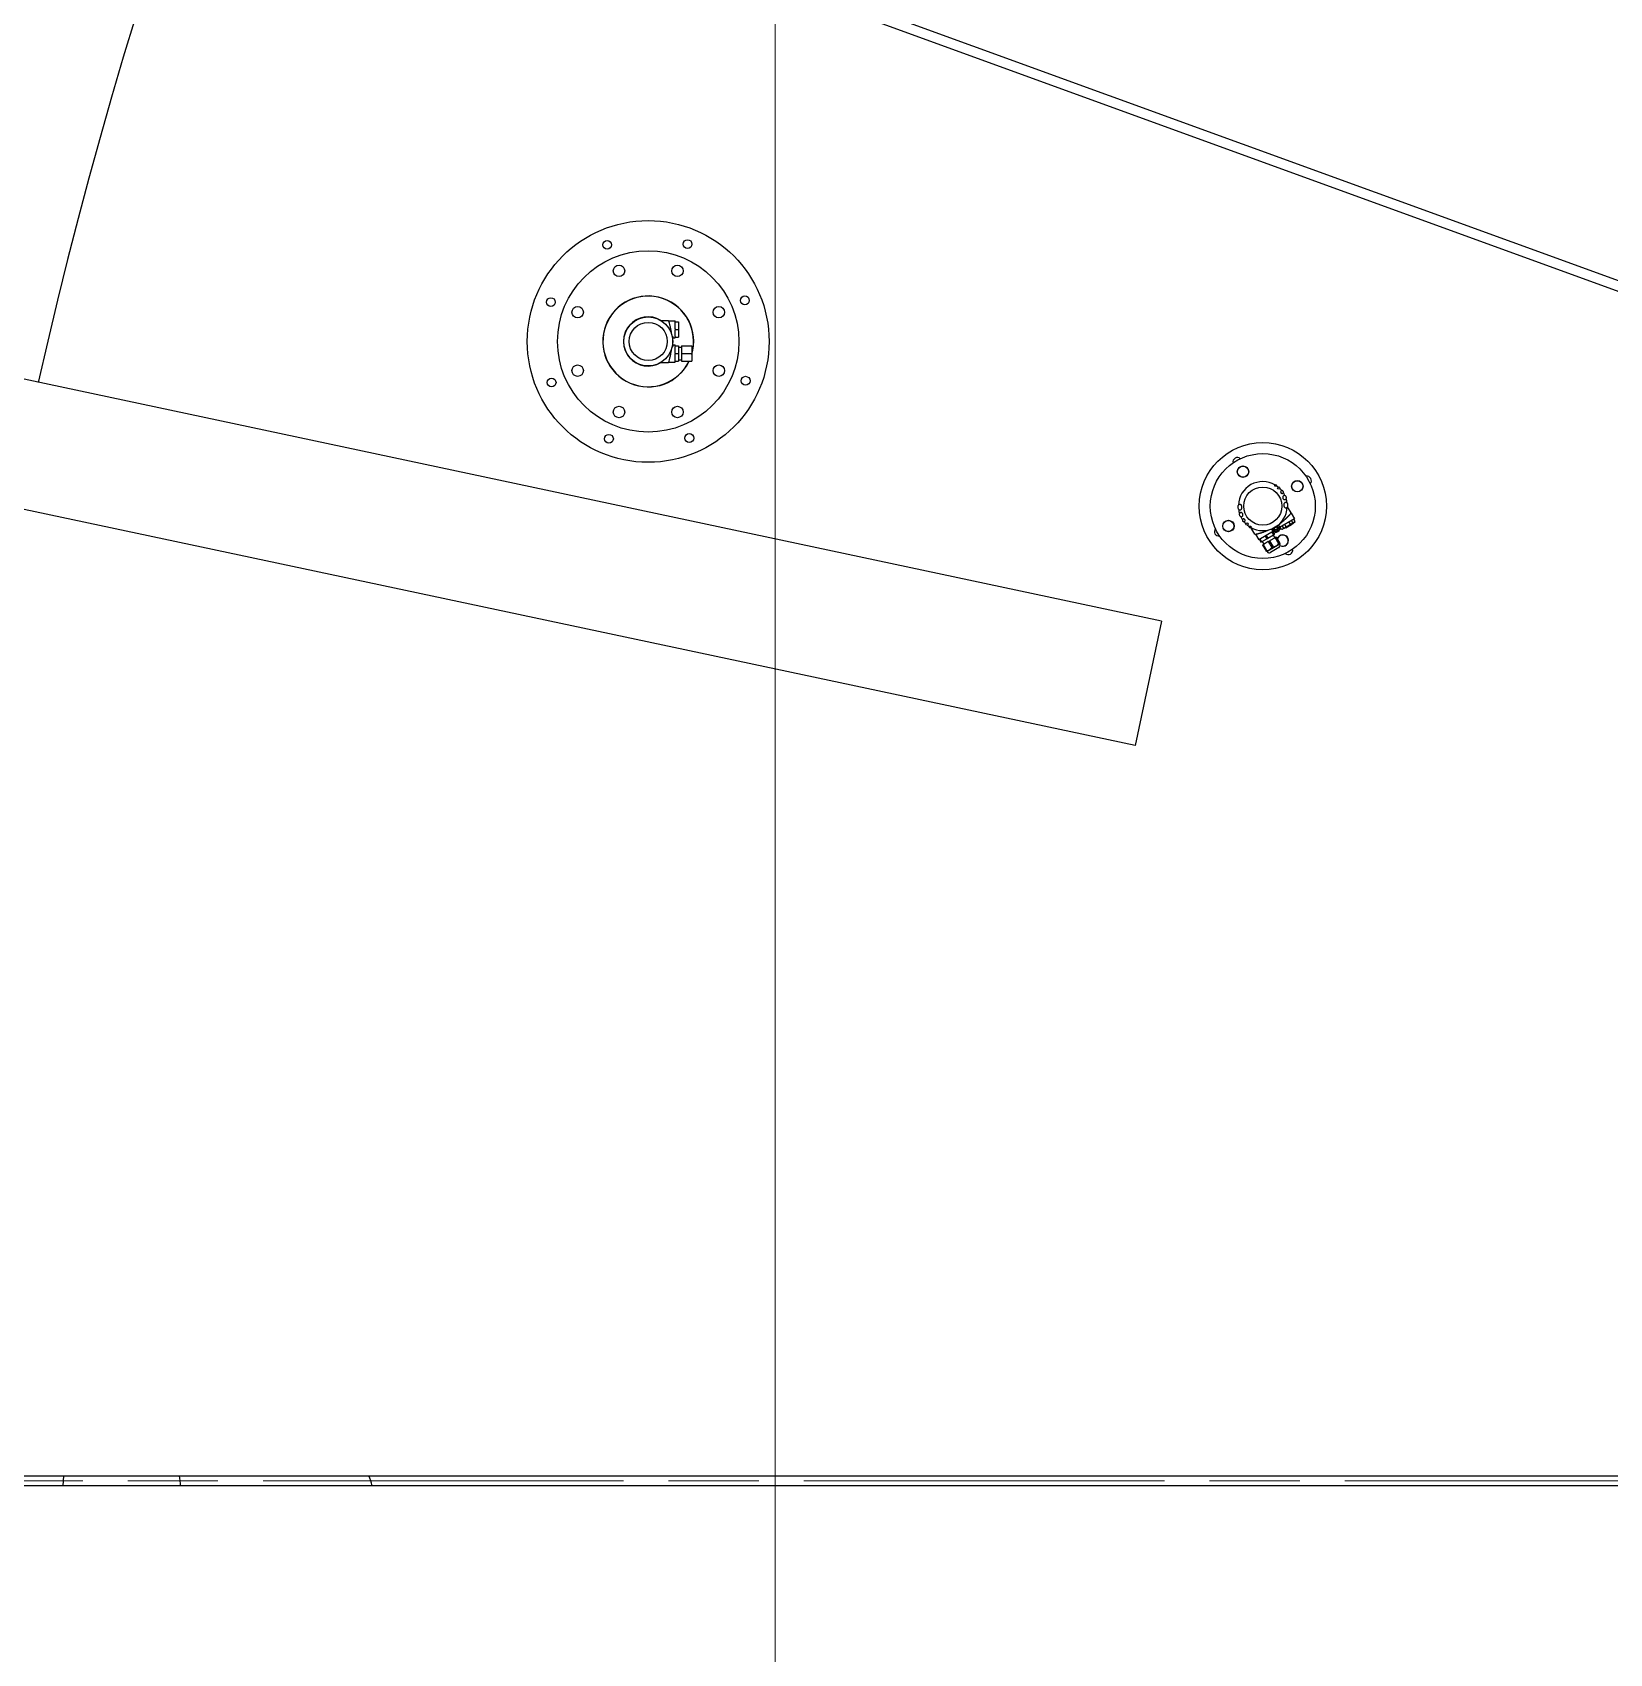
# Model space of a CAD drawing. Header units: millimetres. Extents: x 0 to 100323, y 0 to 59400.
# Drawn here: x 29959 to 32438, y 21944 to 24492 of the extents above; entities that cross this region are included whole.
import ezdxf

# ---------------------------------------------------------------- set-up
doc = ezdxf.new("R2010")
doc.units = ezdxf.units.MM
doc.header["$LTSCALE"] = 100
doc.linetypes.add('CHAIN', pattern=[0.3543, 0.2362, -0.0295, 0.0591, -0.0295])
for name, color, linetype, lineweight in [('Center Mark', 7, 'Continuous', 18), ('Detail Boundary', 7, 'Continuous', 18), ('Visible', 7, 'Continuous', 25)]:
    doc.layers.add(name, color=color, linetype=linetype, lineweight=lineweight)

# ---------------------------------------------------------------- blocks, each defined once
blk = doc.blocks.new('2dDetail1')
at = {"layer": 'Detail Boundary', "flags": 128}
blk.add_lwpolyline([(211.552, 187.035), (311.266, 187.035), (311.266, 264.162), (211.552, 264.162), (211.552, 187.035)], dxfattribs=at)

msp = doc.modelspace()

# ---------------------------------------------------------------- linework, layer by layer
at = {"layer": 'Center Mark', "linetype": 'CHAIN', "ltscale": 23.990969}
msp.add_line((46188.4, 22215.6), (29034.6, 22215.6), dxfattribs=at)
at = {"layer": 'Visible'}
for p, q in [((30251.7, 24902.9), (37208.4, 22370.8)), ((37202.9, 22355.8), (30246.3, 24887.8)), ((30946.7, 24039.8), (30959, 24039.8)), ((30959.2, 24039.2), (30969.6, 24039.2)), ((30969.6, 24037.7), (30969.6, 24039.2)), ((30969.6, 24037.7), (30969.6, 24037)), ((30969.6, 24037.7), (30974.6, 24037.7)), ((30969.6, 24026.3), (30969.6, 24037)), ((30974.6, 24037.7), (30974.6, 24025.7)), ((30962.8, 24025.7), (30962.8, 24025.7)), ((30964.8, 24014.5), (30965.6, 24014.5)), ((30965.1, 24012.9), (30965.6, 24012.9)), ((30965.6, 24014.5), (30965.6, 24012.9)), ((30965.6, 24000.5), (30965.6, 24012.9)), ((30965.6, 24012.2), (30969.6, 24012.2)), ((30969.6, 24026.3), (30969.6, 24025.7)), ((30969.6, 24025.7), (30969.6, 24025)), ((30969.6, 24025.7), (30974.6, 24025.7)), ((30969.6, 24014.3), (30969.6, 24025)), ((30969.6, 24014.3), (30969.6, 24013.7)), ((30969.6, 24013.7), (30974.6, 24013.7)), ((30969.6, 24012.2), (30969.6, 24013.7)), ((30974.6, 24025.7), (30974.6, 24013.7)), ((30964.8, 23998.9), (30965.6, 23998.9)), ((30965.1, 24000.5), (30965.6, 24000.5)), ((30965.6, 24001.2), (30969.6, 24001.2)), ((30965.6, 24000.5), (30965.6, 23998.9)), ((30969.6, 23999.7), (30969.6, 24001.2)), ((30969.6, 23999.7), (30969.6, 23999)), ((30969.6, 23999.7), (30974.6, 23999.7)), ((30969.6, 23988.3), (30969.6, 23999)), ((30969.6, 23988.3), (30969.6, 23987.7)), ((30969.6, 23987.7), (30969.6, 23987)), ((30969.6, 23987.7), (30974.6, 23987.7)), ((30969.6, 23976.3), (30969.6, 23987)), ((30974.6, 23999.7), (30974.6, 23987.7)), ((30974.6, 23997.7), (30979.6, 23997.7)), ((30974.6, 23987.7), (30974.6, 23975.7)), ((30979.6, 23999.7), (30979.6, 23987.7)), ((30979.6, 23999.7), (30995.6, 23999.7)), ((30979.6, 23987.7), (30979.6, 23975.7)), ((30979.6, 23987.7), (30995.6, 23987.7)), ((30995.6, 23999.7), (30995.6, 23987.7)), ((30995.6, 23987.7), (30995.6, 23975.7)), ((31734, 23567.1), (29875.5, 23962.2)), ((30946.7, 23973.6), (30959, 23973.6)), ((30959.2, 23974.2), (30969.6, 23974.2)), ((30969.6, 23976.3), (30969.6, 23975.7)), ((30969.6, 23975.7), (30974.6, 23975.7)), ((30969.6, 23974.2), (30969.6, 23975.7)), ((30974.6, 23977.7), (30979.6, 23977.7)), ((30979.6, 23975.7), (30995.6, 23975.7)), ((31692.4, 23371.5), (29834, 23766.6)), ((31942.6, 23727.7), (31919.4, 23714)), ((31937.7, 23737.2), (31932, 23747)), ((31937.3, 23736.7), (31942.6, 23727.7)), ((31940.2, 23721.7), (31938.2, 23725.1)), ((31943.7, 23723.7), (31941.7, 23727.2)), ((31943.9, 23723.9), (31941.9, 23727.3)), ((31880.7, 23703.6), (31874.3, 23714.3)), ((31881.3, 23703.7), (31886.6, 23694.7)), ((31909.9, 23708.4), (31886.6, 23694.7)), ((31896.5, 23700.6), (31899.1, 23696.3)), ((31898.5, 23701.7), (31901, 23697.4)), ((31901, 23697.4), (31909.7, 23702.5)), ((31905.9, 23710.7), (31905.5, 23711.4)), ((31905.9, 23710.7), (31907.3, 23711.5)), ((31907, 23712), (31907.3, 23711.5)), ((31907.2, 23706.8), (31909.7, 23702.5)), ((31917.9, 23717.8), (31907.3, 23711.5)), ((31909.2, 23708.6), (31907.4, 23711.6)), ((31909.3, 23708.6), (31907.5, 23711.7)), ((31908.2, 23707.5), (31910.8, 23703.2)), ((31908.9, 23707.9), (31911.4, 23703.6)), ((31909.3, 23708.6), (31909.2, 23708.6)), ((31909.4, 23702.4), (31911.9, 23698.1)), ((31911.3, 23709.8), (31909.5, 23712.9)), ((31909.7, 23708.8), (31909.9, 23708.4)), ((31909.7, 23702.5), (31910.8, 23703.2)), ((31912.3, 23710.4), (31910.5, 23713.5)), ((31910.7, 23708.9), (31910.5, 23709.1)), ((31910.6, 23708.9), (31918.7, 23713.6)), ((31911.8, 23706.7), (31910.6, 23708.9)), ((31910.8, 23703.2), (31911.4, 23703.6)), ((31912.3, 23710.4), (31911.3, 23709.8)), ((31911.8, 23706.7), (31919.9, 23711.5)), ((31914, 23699.2), (31913.3, 23698.9)), ((31914, 23699.2), (31919.4, 23690)), ((31916.5, 23712.8), (31914.7, 23715.9)), ((31917.5, 23713.4), (31915.7, 23716.5)), ((31917.5, 23713.4), (31916.5, 23712.8)), ((31917.9, 23717.8), (31917.7, 23718.3)), ((31919.5, 23714.7), (31917.7, 23717.7)), ((31919.6, 23714.7), (31917.8, 23717.7)), ((31917.9, 23717.8), (31919.3, 23718.6)), ((31918.6, 23713.6), (31918.4, 23713.8)), ((31919.9, 23711.5), (31918.7, 23713.6)), ((31918.9, 23719.3), (31919.3, 23718.6)), ((31919.2, 23714.4), (31919.4, 23714)), ((31919.6, 23714.7), (31919.5, 23714.7)), ((31922.1, 23711), (31920.1, 23714.5)), ((31922.3, 23711.1), (31920.3, 23714.6)), ((31929.3, 23713.9), (31922.1, 23711)), ((31922.1, 23711), (31922.3, 23711.1)), ((31925.8, 23713.2), (31923.8, 23716.6)), ((31925.8, 23713.2), (31929.6, 23715.4)), ((31929.6, 23715.4), (31927.5, 23718.8)), ((31929.3, 23713.9), (31937.9, 23718.9)), ((31936.5, 23719.5), (31934.4, 23722.9)), ((31936.5, 23719.5), (31940.2, 23721.7)), ((31937.9, 23718.9), (31943.9, 23723.9)), ((31943.7, 23723.7), (31943.9, 23723.9)), ((31887.6, 23695.3), (31890.1, 23691)), ((31888.5, 23695.8), (31891, 23691.5)), ((31890.1, 23691), (31891, 23691.5)), ((31891, 23691.5), (31899.1, 23696.3)), ((31892.2, 23692.2), (31894.7, 23687.9)), ((31892.7, 23686.7), (31893.6, 23687.2)), ((31892.7, 23686.7), (31898.1, 23677.4)), ((31901.6, 23692), (31893.6, 23687.2)), ((31893.6, 23687.2), (31899, 23678)), ((31898.1, 23677.4), (31899, 23678)), ((31899.8, 23676.4), (31899, 23676.6)), ((31899.1, 23696.3), (31901, 23697.4)), ((31919.6, 23688), (31899.8, 23676.4)), ((31901.6, 23692), (31903.5, 23693.1)), ((31901.6, 23692), (31907, 23682.7)), ((31912.2, 23698.2), (31903.5, 23693.1)), ((31903.5, 23693.1), (31909, 23683.8)), ((31918.2, 23682.6), (31905.2, 23675)), ((31907, 23682.7), (31909, 23683.8)), ((31912.2, 23698.2), (31913.3, 23698.9)), ((31912.2, 23698.2), (31917.7, 23689)), ((31913.3, 23698.9), (31918.8, 23689.6)), ((31917.7, 23689), (31918.8, 23689.6)), ((31919.6, 23688), (31919.8, 23688.8)), ((31734, 23567.1), (31692.4, 23371.5)), ((29776.4, 22223.6), (37179.6, 22223.6)), ((30007.6, 22207.6), (30008.6, 22223.6)), ((30007.6, 22207.6), (30008.6, 22223.6)), ((37179.6, 22207.6), (29776.4, 22207.6))]:
    msp.add_line(p, q, dxfattribs=at)
for centre, radius in [((37611.5, 22215.6), 8250), ((30927.1, 24006.7), 190), ((30862.6, 24158.6), 7), ((30988.9, 24159.7), 7), ((30927.1, 24006.7), 142.5), ((30881.2, 24117.6), 9), ((30973, 24117.6), 9), ((30774.1, 24068.5), 7), ((30816.2, 24052.6), 9), ((31038, 24052.6), 9), ((31079, 24071.2), 7), ((30927.1, 24006.7), 38.5), ((30927.1, 24006.7), 30), ((30816.2, 23960.8), 9), ((31038, 23960.8), 9), ((30775.2, 23942.2), 7), ((31080.1, 23944.9), 7), ((30881.2, 23895.8), 9), ((30973, 23895.8), 9), ((30865.3, 23853.7), 7), ((30991.6, 23854.8), 7), ((31893, 23747.9), 100), ((31893, 23747.9), 82.5), ((31861.8, 23802), 9), ((31861.8, 23802), 8.75), ((31893, 23747.9), 30), ((31913, 23780.4), 1.31), ((31918, 23776.1), 1.82), ((31947.2, 23779.1), 9), ((31947.2, 23779.1), 8.75), ((31838.9, 23716.6), 9), ((31838.9, 23716.6), 8.75), ((31868.1, 23719.6), 1.82), ((31873.1, 23715.3), 1.31)]:
    msp.add_circle(centre, radius, dxfattribs=at)
for centre, radius, start, end in [((37611.5, 22215.6), 8420, 189.63897, 170.21174), ((37611.5, 22215.6), 8326.9, 263.58269, 170.80482), ((30927.1, 24006.7), 71.5, 343.3438, 334.3059), ((30927.1, 24006.7), 71.2, 344.1367, 334.1943), ((30927.1, 24006.7), 38.7, 58.7866, 301.2134), ((30864.6, 24006.7), 100, 6.231, 10.9528), ((30927.1, 24006.7), 38.7, 354.2594, 5.7406), ((30864.6, 24006.7), 100, 349.0472, 353.769), ((31853, 23817.2), 7, 48.6008, 191.3992), ((31893, 23747.9), 38.5, 60.4113, 177.4879), ((31913, 23780.5), 1.21, 55.0364, 61.9757), ((31893, 23747.9), 38.5, 50.9671, 56.6007), ((31918.1, 23776.2), 1.72, 45.0729, 51.9391), ((31962.3, 23787.9), 7, 318.6008, 101.3992), ((31893, 23747.9), 38.5, 39.5474, 46.0449), ((31922.8, 23769.9), 2.51, 33.1027, 39.9093), ((31893, 23747.9), 38.5, 25.4903, 33.4646), ((31926.2, 23760.9), 3.86, 18.1294, 24.8846), ((31893, 23747.9), 38.5, 7.5241, 17.5217), ((31893, 23747.9), 38.5, 187.5241, 197.5217), ((31859.9, 23734.8), 3.86, 198.1294, 204.8846), ((31893, 23747.9), 38.5, 205.4903, 213.4646), ((31893, 23747.9), 38.5, 240.4113, 357.4879), ((31861.3, 23801.7), 100, 306.737, 311.4588), ((31823.8, 23707.9), 7, 138.6008, 281.3992), ((31863.3, 23725.8), 2.51, 213.1027, 219.9093), ((31893, 23747.9), 38.5, 219.5474, 226.0449), ((31868, 23719.6), 1.72, 225.0729, 231.9391), ((31893, 23747.9), 38.5, 230.9671, 236.6007), ((31873, 23715.2), 1.21, 235.0364, 241.9757), ((31861.3, 23801.7), 100, 289.5532, 294.275), ((31894.3, 23745.7), 40, 291.8791, 309.1329), ((31912.2, 23715.4), 8.7, 267.8462, 333.1658), ((31894.3, 23745.7), 39.6, 297.0362, 303.9758), ((31924.3, 23693.7), 9, 242.4676, 163.1805), ((31924.3, 23693.7), 8.75, 241.6685, 164.7087), ((31903.2, 23678.4), 4, 210.506, 300.506), ((31916.1, 23686), 4, 300.506, 30.506), ((31933, 23678.6), 7, 228.6008, 11.3992)]:
    msp.add_arc(centre, radius, start, end, dxfattribs=at)
for centre, major_axis, ratio, start_param, end_param in [((37604.1, 22216.8), (1242.7, 7729), 0.999999, 0.448216, 1.507956), ((37604.1, 22216.8), (1242.7, 7729), 0.999999, 1.533505, 2.518931), ((31890.2, 23743.3), (20.1, -34.1), 0.5, 6.222626, 6.343745), ((31898.4, 23748.1), (20.1, -34.1), 0.5, 6.222626, 6.343745), ((30142.4, 22204.2), (-4.6, -69.7), 0.707107, 1.666482, 1.899508), ((30142.4, 22204.2), (-4.6, -69.7), 0.707107, 1.666482, 1.899508), ((30445.9, 22184.3), (-4.6, -69.7), 0.707107, 1.958228, 2.216147)]:
    msp.add_ellipse(centre, major_axis=major_axis, ratio=ratio, start_param=start_param, end_param=end_param, dxfattribs=at)
for points, knots in [([(30962.8, 24025.7), (30962.4, 24027.4), (30962.1, 24029.2), (30961.3, 24032.4), (30960.9, 24033.9), (30960.1, 24036.5), (30959.7, 24037.5), (30959.2, 24039.1), (30959.1, 24039.6), (30959, 24039.8), (30959, 24039.8), (30959, 24039.8)], [-3.204029, -3.204029, -3.204029, -3.204029, -2.670229, -2.670229, -2.139018, -2.139018, -1.601802, -1.601802, -1.084933, -1.084933, -0.949074, -0.949074, -0.949074, -0.949074]), ([(30959, 23973.6), (30959, 23973.6), (30959, 23973.6), (30959, 23973.6), (30959.1, 23974), (30959.6, 23975.4), (30959.9, 23976.4), (30960.7, 23979), (30961.2, 23980.6), (30962, 23984), (30962.4, 23985.9), (30962.8, 23987.7)], [-2.25706, -2.25706, -2.25706, -2.25706, -2.237427, -2.237427, -1.702767, -1.702767, -1.13974, -1.13974, -0.560633, -0.560633, 0, 0, 0, 0]), ([(31859.3, 23743.1), (31859.6, 23743.6), (31859.8, 23744), (31860.1, 23744.8), (31860.2, 23745.3), (31860.3, 23746.4), (31860.2, 23747), (31859.9, 23748.3), (31859.6, 23748.8), (31859.1, 23749.5), (31858.8, 23749.8), (31858.1, 23750.3), (31857.8, 23750.5), (31857.1, 23750.6), (31856.7, 23750.6), (31856.2, 23750.6), (31855.9, 23750.5), (31855.3, 23750.1), (31854.9, 23749.9), (31854.5, 23749.5)], [-1.472432, -1.472432, -1.472432, -1.472432, -1.337706, -1.337706, -1.147944, -1.147944, -0.917166, -0.917166, -0.718918, -0.718918, -0.577001, -0.577001, -0.487694, -0.487694, -0.382199, -0.382199, -0.171509, -0.171509, 0, 0, 0, 0]), ([(31922.8, 23772.4), (31922.7, 23772.3), (31922.6, 23772.3), (31922.4, 23772.3), (31922.1, 23772.2), (31921.7, 23772), (31921.6, 23771.8), (31921.3, 23771.5), (31921.2, 23771.3), (31921, 23770.7), (31921, 23770.4), (31921, 23769.8), (31921.1, 23769.5), (31921.4, 23768.9), (31921.6, 23768.6), (31922.1, 23768.2), (31922.4, 23768.1), (31922.9, 23767.9), (31923.2, 23767.9), (31923.5, 23767.9)], [-0.8880941, -0.8880941, -0.8880941, -0.8880941, -0.8540851, -0.8540851, -0.7043262, -0.7043262, -0.5505729, -0.5505729, -0.4535132, -0.4535132, -0.367199, -0.367199, -0.26893, -0.26893, -0.1703214, -0.1703214, -0.0796423, -0.0796423, 0, 0, 0, 0]), ([(31923.5, 23767.9), (31923.6, 23767.9), (31923.8, 23767.9), (31924.1, 23768), (31924.2, 23768.1), (31924.6, 23768.3), (31924.8, 23768.5), (31925, 23768.8), (31925.2, 23769), (31925.3, 23769.7), (31925.3, 23770), (31925.2, 23770.6), (31925.1, 23770.9), (31924.7, 23771.5), (31924.5, 23771.7), (31924, 23772.1), (31923.7, 23772.2), (31923.3, 23772.3), (31923.1, 23772.4), (31922.8, 23772.4)], [-2.02087, -2.02087, -2.02087, -2.02087, -1.877254, -1.877254, -1.733386, -1.733386, -1.484034, -1.484034, -1.280209, -1.280209, -1.106342, -1.106342, -0.913487, -0.913487, -0.72369, -0.72369, -0.538223, -0.538223, -0.390034, -0.390034, -0.390034, -0.390034]), ([(31928.9, 23763.7), (31928.8, 23763.8), (31928.8, 23763.8), (31928.4, 23764.1), (31928.1, 23764.3), (31927.4, 23764.6), (31927, 23764.6), (31926.5, 23764.6), (31926.2, 23764.5), (31925.6, 23764.2), (31925.3, 23764), (31924.8, 23763.5), (31924.6, 23763.2), (31924.3, 23762.4), (31924.3, 23762), (31924.3, 23761), (31924.4, 23760.5), (31924.8, 23759.6), (31925.1, 23759.2), (31925.5, 23758.9)], [-0.9704707, -0.9704707, -0.9704707, -0.9704707, -0.9524176, -0.9524176, -0.8597699, -0.8597699, -0.7475058, -0.7475058, -0.6453648, -0.6453648, -0.5457474, -0.5457474, -0.4340768, -0.4340768, -0.3011587, -0.3011587, -0.1488437, -0.1488437, 0, 0, 0, 0]), ([(31925.5, 23758.9), (31925.7, 23758.7), (31925.9, 23758.6), (31926.3, 23758.3), (31926.5, 23758.2), (31927.1, 23758), (31927.4, 23758), (31928, 23758.1), (31928.2, 23758.1), (31928.8, 23758.4), (31929.1, 23758.6), (31929.6, 23759.1), (31929.8, 23759.4), (31930, 23760.2), (31930.1, 23760.6), (31930.1, 23761.6), (31929.9, 23762.1), (31929.4, 23763.1), (31929.1, 23763.5), (31928.9, 23763.7)], [-1.0291835, -1.0291835, -1.0291835, -1.0291835, -0.9910934, -0.9910934, -0.952916, -0.952916, -0.8965015, -0.8965015, -0.8521566, -0.8521566, -0.803104, -0.803104, -0.7474184, -0.7474184, -0.681095, -0.681095, -0.6048226, -0.6048226, -0.5137114, -0.5137114, -0.5137114, -0.5137114]), ([(31926.8, 23752.6), (31926.5, 23752.2), (31926.3, 23751.7), (31926, 23750.9), (31925.9, 23750.4), (31925.8, 23749.3), (31925.9, 23748.7), (31926.2, 23747.4), (31926.5, 23746.9), (31927, 23746.2), (31927.3, 23745.9), (31928, 23745.4), (31928.3, 23745.2), (31929, 23745.1), (31929.3, 23745.1), (31929.9, 23745.1), (31930.2, 23745.2), (31930.8, 23745.6), (31931.2, 23745.8), (31931.5, 23746.3)], [-1.472432, -1.472432, -1.472432, -1.472432, -1.337706, -1.337706, -1.147944, -1.147944, -0.917166, -0.917166, -0.718918, -0.718918, -0.577001, -0.577001, -0.487694, -0.487694, -0.382199, -0.382199, -0.171509, -0.171509, 0, 0, 0, 0]), ([(31931.5, 23746.3), (31931.8, 23746.6), (31932, 23746.9), (31932.3, 23747.7), (31932.4, 23748.1), (31932.6, 23749.2), (31932.6, 23750), (31932.2, 23751.3), (31932, 23751.8), (31931.5, 23752.6), (31931.2, 23752.9), (31930.5, 23753.4), (31930.2, 23753.6), (31929.5, 23753.8), (31929.2, 23753.8), (31928.5, 23753.7), (31928.1, 23753.6), (31927.6, 23753.3), (31927.2, 23753.1), (31926.8, 23752.6)], [-1.607888, -1.607888, -1.607888, -1.607888, -1.481749, -1.481749, -1.355353, -1.355353, -1.129969, -1.129969, -0.927504, -0.927504, -0.736338, -0.736338, -0.57178, -0.57178, -0.381818, -0.381818, -0.170612, -0.170612, 0, 0, 0, 0]), ([(31854.5, 23749.5), (31854.3, 23749.1), (31854.1, 23748.8), (31853.8, 23748), (31853.7, 23747.6), (31853.5, 23746.5), (31853.5, 23745.8), (31853.9, 23744.4), (31854.1, 23743.9), (31854.6, 23743.1), (31854.9, 23742.8), (31855.6, 23742.3), (31855.9, 23742.1), (31856.6, 23741.9), (31856.9, 23741.9), (31857.6, 23742), (31857.9, 23742.1), (31858.5, 23742.4), (31858.9, 23742.6), (31859.3, 23743.1)], [-1.609031, -1.609031, -1.609031, -1.609031, -1.482703, -1.482703, -1.356113, -1.356113, -1.130422, -1.130422, -0.927719, -0.927719, -0.736307, -0.736307, -0.5717, -0.5717, -0.381786, -0.381786, -0.170571, -0.170571, 0, 0, 0, 0]), ([(31860.6, 23736.8), (31860.4, 23737), (31860.2, 23737.2), (31859.8, 23737.4), (31859.6, 23737.5), (31859, 23737.7), (31858.7, 23737.7), (31858.1, 23737.6), (31857.8, 23737.6), (31857.3, 23737.3), (31857, 23737.1), (31856.5, 23736.6), (31856.3, 23736.3), (31856.1, 23735.5), (31856, 23735.1), (31856, 23734.1), (31856.2, 23733.6), (31856.6, 23732.6), (31857, 23732.2), (31857.2, 23732)], [-1.0291835, -1.0291835, -1.0291835, -1.0291835, -0.9910934, -0.9910934, -0.952916, -0.952916, -0.8965015, -0.8965015, -0.8521566, -0.8521566, -0.803104, -0.803104, -0.7474184, -0.7474184, -0.681095, -0.681095, -0.6048226, -0.6048226, -0.5137114, -0.5137114, -0.5137114, -0.5137114]), ([(31857.2, 23732), (31857.3, 23731.9), (31857.3, 23731.9), (31857.7, 23731.6), (31858, 23731.4), (31858.7, 23731.2), (31859.1, 23731.1), (31859.6, 23731.2), (31859.9, 23731.2), (31860.5, 23731.5), (31860.8, 23731.7), (31861.3, 23732.2), (31861.5, 23732.5), (31861.8, 23733.3), (31861.8, 23733.7), (31861.8, 23734.7), (31861.7, 23735.2), (31861.3, 23736.1), (31861, 23736.5), (31860.6, 23736.8)], [-0.969635, -0.969635, -0.969635, -0.969635, -0.9516039, -0.9516039, -0.8590401, -0.8590401, -0.7468642, -0.7468642, -0.6448206, -0.6448206, -0.5452979, -0.5452979, -0.4337363, -0.4337363, -0.3009485, -0.3009485, -0.1487815, -0.1487815, 0, 0, 0, 0]), ([(31862.6, 23727.8), (31862.5, 23727.8), (31862.3, 23727.8), (31862, 23727.7), (31861.8, 23727.6), (31861.5, 23727.4), (31861.3, 23727.2), (31861.1, 23726.9), (31860.9, 23726.7), (31860.8, 23726), (31860.8, 23725.7), (31860.9, 23725.1), (31861, 23724.8), (31861.3, 23724.3), (31861.6, 23724), (31862.1, 23723.6), (31862.3, 23723.5), (31862.8, 23723.4), (31863, 23723.3), (31863.3, 23723.4)], [-2.02087, -2.02087, -2.02087, -2.02087, -1.877254, -1.877254, -1.733386, -1.733386, -1.484034, -1.484034, -1.280209, -1.280209, -1.106342, -1.106342, -0.913487, -0.913487, -0.72369, -0.72369, -0.538223, -0.538223, -0.390034, -0.390034, -0.390034, -0.390034]), ([(31863.3, 23723.4), (31863.4, 23723.4), (31863.5, 23723.4), (31863.7, 23723.4), (31864, 23723.5), (31864.4, 23723.7), (31864.5, 23723.9), (31864.8, 23724.2), (31864.9, 23724.4), (31865.1, 23725), (31865.1, 23725.3), (31865.1, 23725.9), (31865, 23726.2), (31864.7, 23726.8), (31864.4, 23727.1), (31864, 23727.5), (31863.7, 23727.6), (31863.1, 23727.8), (31862.9, 23727.8), (31862.6, 23727.8)], [-0.8880941, -0.8880941, -0.8880941, -0.8880941, -0.8540851, -0.8540851, -0.7043262, -0.7043262, -0.5505729, -0.5505729, -0.4535132, -0.4535132, -0.367199, -0.367199, -0.26893, -0.26893, -0.1703214, -0.1703214, -0.0796423, -0.0796423, 0, 0, 0, 0]), ([(31927.5, 23726.8), (31927.8, 23727), (31928, 23727.2), (31928.3, 23727.4), (31928.4, 23727.5), (31928.5, 23727.6), (31928.6, 23727.8), (31928.8, 23727.9), (31928.9, 23728), (31929, 23728.1), (31929.1, 23728.2), (31929.2, 23728.3), (31929.4, 23728.4), (31929.5, 23728.5), (31929.6, 23728.6), (31929.7, 23728.8), (31929.8, 23728.9), (31930, 23729), (31930.1, 23729.1), (31930.2, 23729.2), (31930.3, 23729.3), (31930.4, 23729.4), (31930.5, 23729.5), (31930.7, 23729.6), (31930.8, 23729.8), (31930.9, 23729.9), (31931, 23730), (31931.1, 23730.1), (31931.2, 23730.2), (31931.3, 23730.3), (31931.4, 23730.4), (31931.6, 23730.5), (31931.7, 23730.6), (31931.8, 23730.7), (31931.9, 23730.8), (31932, 23731), (31932.1, 23731.1), (31932.2, 23731.2), (31932.3, 23731.3), (31932.4, 23731.4), (31932.5, 23731.5), (31932.6, 23731.6), (31932.7, 23731.7), (31932.8, 23731.7), (31932.8, 23731.8), (31932.9, 23731.8), (31932.9, 23731.9), (31933, 23732), (31933, 23732), (31933.1, 23732.1), (31933.2, 23732.2), (31933.3, 23732.3), (31933.4, 23732.4), (31933.5, 23732.5), (31933.6, 23732.6), (31933.7, 23732.7), (31933.8, 23732.8), (31933.9, 23732.9), (31934, 23733), (31934.1, 23733.1), (31934.2, 23733.2), (31934.3, 23733.3), (31934.3, 23733.4), (31934.4, 23733.5), (31934.5, 23733.6), (31934.6, 23733.7), (31934.7, 23733.7), (31934.8, 23733.8), (31934.8, 23733.9), (31934.9, 23734), (31935, 23734.1), (31935.1, 23734.2), (31935.2, 23734.3), (31935.2, 23734.4), (31935.3, 23734.4), (31935.4, 23734.5), (31935.5, 23734.6), (31935.5, 23734.7), (31935.6, 23734.8), (31935.7, 23734.8), (31935.8, 23734.9), (31935.8, 23735), (31935.9, 23735.1), (31936, 23735.1), (31936, 23735.2), (31936.1, 23735.3), (31936.1, 23735.4), (31936.2, 23735.4), (31936.3, 23735.5), (31936.3, 23735.6), (31936.4, 23735.6), (31936.4, 23735.7), (31936.5, 23735.8), (31936.6, 23735.8), (31936.6, 23735.9), (31936.7, 23736), (31936.7, 23736), (31936.8, 23736.1), (31936.8, 23736.1), (31936.9, 23736.2), (31936.9, 23736.2), (31937, 23736.3), (31937, 23736.3), (31937, 23736.4), (31937.1, 23736.4), (31937.1, 23736.5), (31937.2, 23736.5), (31937.2, 23736.6), (31937.2, 23736.6), (31937.3, 23736.7), (31937.3, 23736.7), (31937.3, 23736.7), (31937.4, 23736.8), (31937.4, 23736.8), (31937.4, 23736.8), (31937.5, 23736.9), (31937.5, 23736.9), (31937.5, 23736.9), (31937.5, 23737), (31937.6, 23737), (31937.6, 23737), (31937.6, 23737), (31937.6, 23737.1), (31937.6, 23737.1), (31937.6, 23737.1), (31937.7, 23737.1), (31937.7, 23737.1), (31937.7, 23737.1), (31937.7, 23737.2), (31937.7, 23737.2), (31937.7, 23737.2), (31937.7, 23737.2), (31937.7, 23737.2), (31937.7, 23737.2), (31937.7, 23737.2), (31937.7, 23737.2), (31937.7, 23737.2), (31937.7, 23737.2), (31937.7, 23737.2)], [0, 0, 0, 0, 0.992128, 0.992128, 0.992128, 1.48835, 1.48835, 1.48835, 1.984511, 1.984511, 1.984511, 2.481689, 2.481689, 2.481689, 2.980163, 2.980163, 2.980163, 3.479687, 3.479687, 3.479687, 3.979993, 3.979993, 3.979993, 4.480793, 4.480793, 4.480793, 4.981792, 4.981792, 4.981792, 5.482687, 5.482687, 5.482687, 5.983175, 5.983175, 5.983175, 6.482958, 6.482958, 6.482958, 6.981751, 6.981751, 6.981751, 7.479281, 7.479281, 7.479281, 7.727495, 7.727495, 7.727495, 7.975713, 7.975713, 7.975713, 8.473268, 8.473268, 8.473268, 8.972089, 8.972089, 8.972089, 9.471888, 9.471888, 9.471888, 9.972362, 9.972362, 9.972362, 10.473204, 10.473204, 10.473204, 10.974102, 10.974102, 10.974102, 11.474749, 11.474749, 11.474749, 11.974849, 11.974849, 11.974849, 12.47412, 12.47412, 12.47412, 12.9723, 12.9723, 12.9723, 13.469157, 13.469157, 13.469157, 13.965938, 13.965938, 13.965938, 14.464216, 14.464216, 14.464216, 14.963673, 14.963673, 14.963673, 15.463965, 15.463965, 15.463965, 15.964741, 15.964741, 15.964741, 16.465651, 16.465651, 16.465651, 16.96635, 16.96635, 16.96635, 17.466505, 17.466505, 17.466505, 17.965807, 17.965807, 17.965807, 18.463974, 18.463974, 18.463974, 18.960764, 18.960764, 18.960764, 19.457641, 19.457641, 19.457641, 19.956017, 19.956017, 19.956017, 20.45557, 20.45557, 20.45557, 20.955954, 20.955954, 20.955954, 21.456803, 21.456803, 21.456803, 21.957743, 21.957743, 21.957743, 22.458399, 22.458399, 22.458399, 22.491443, 22.491443, 22.491443, 22.491443]), ([(31880.7, 23703.6), (31880.7, 23703.6), (31880.7, 23703.6), (31880.7, 23703.6), (31880.7, 23703.6), (31880.7, 23703.6), (31880.7, 23703.6), (31880.7, 23703.6), (31880.7, 23703.6), (31880.7, 23703.6), (31880.8, 23703.6), (31880.8, 23703.6), (31880.8, 23703.6), (31880.8, 23703.6), (31880.8, 23703.6), (31880.8, 23703.6), (31880.8, 23703.6), (31880.8, 23703.6), (31880.9, 23703.6), (31880.9, 23703.6), (31880.9, 23703.6), (31880.9, 23703.6), (31881, 23703.7), (31881, 23703.7), (31881, 23703.7), (31881.1, 23703.7), (31881.1, 23703.7), (31881.2, 23703.7), (31881.2, 23703.7), (31881.3, 23703.7), (31881.3, 23703.7), (31881.4, 23703.7), (31881.4, 23703.7), (31881.5, 23703.8), (31881.5, 23703.8), (31881.6, 23703.8), (31881.6, 23703.8), (31881.7, 23703.8), (31881.8, 23703.8), (31881.8, 23703.8), (31881.9, 23703.8), (31882, 23703.9), (31882, 23703.9), (31882.1, 23703.9), (31882.2, 23703.9), (31882.2, 23703.9), (31882.4, 23703.9), (31882.6, 23704), (31882.7, 23704), (31882.8, 23704), (31882.9, 23704.1), (31883, 23704.1), (31883.1, 23704.1), (31883.2, 23704.1), (31883.3, 23704.1), (31883.4, 23704.2), (31883.5, 23704.2), (31883.6, 23704.2), (31883.7, 23704.2), (31883.8, 23704.3), (31883.9, 23704.3), (31884, 23704.3), (31884.1, 23704.3), (31884.2, 23704.4), (31884.3, 23704.4), (31884.4, 23704.4), (31884.5, 23704.4), (31884.6, 23704.5), (31884.7, 23704.5), (31884.9, 23704.5), (31885, 23704.5), (31885.1, 23704.6), (31885.2, 23704.6), (31885.3, 23704.6), (31885.5, 23704.7), (31885.6, 23704.7), (31885.6, 23704.7), (31885.7, 23704.7), (31885.8, 23704.7), (31885.8, 23704.8), (31885.9, 23704.8), (31886, 23704.8), (31886.1, 23704.8), (31886.2, 23704.8), (31886.3, 23704.9), (31886.5, 23704.9), (31886.6, 23704.9), (31886.7, 23705), (31886.9, 23705), (31887, 23705.1), (31887.1, 23705.1), (31887.3, 23705.1), (31887.4, 23705.2), (31887.5, 23705.2), (31887.7, 23705.2), (31887.8, 23705.3), (31888, 23705.3), (31888.1, 23705.4), (31888.2, 23705.4), (31888.4, 23705.4), (31888.5, 23705.5), (31888.7, 23705.5), (31888.8, 23705.6), (31889, 23705.6), (31889.1, 23705.6), (31889.3, 23705.7), (31889.4, 23705.7), (31889.6, 23705.8), (31889.7, 23705.8), (31889.9, 23705.9), (31890, 23705.9), (31890.2, 23705.9), (31890.3, 23706), (31890.5, 23706), (31890.6, 23706.1), (31890.7, 23706.1), (31890.8, 23706.1), (31890.8, 23706.2), (31890.9, 23706.2), (31891, 23706.2), (31891.1, 23706.2), (31891.2, 23706.3), (31891.4, 23706.3), (31891.5, 23706.4), (31891.7, 23706.4), (31891.8, 23706.5), (31892, 23706.5), (31892.1, 23706.6), (31892.3, 23706.6), (31892.4, 23706.7), (31892.6, 23706.7), (31892.8, 23706.8), (31892.9, 23706.8), (31893.1, 23706.9), (31893.2, 23706.9), (31893.4, 23707), (31893.5, 23707), (31893.7, 23707.1), (31893.9, 23707.1), (31894, 23707.2), (31894.2, 23707.2), (31894.3, 23707.3), (31894.5, 23707.4), (31894.6, 23707.4), (31894.8, 23707.5)], [9.447944, 9.447944, 9.447944, 9.447944, 9.49247, 9.49247, 9.49247, 9.991617, 9.991617, 9.991617, 10.489447, 10.489447, 10.489447, 10.73778, 10.73778, 10.73778, 10.986052, 10.986052, 10.986052, 11.483724, 11.483724, 11.483724, 11.9827, 11.9827, 11.9827, 12.482694, 12.482694, 12.482694, 12.983388, 12.983388, 12.983388, 13.48444, 13.48444, 13.48444, 13.985492, 13.985492, 13.985492, 14.486179, 14.486179, 14.486179, 14.986134, 14.986134, 14.986134, 15.485003, 15.485003, 15.485003, 15.982444, 15.982444, 15.982444, 16.977056, 16.977056, 16.977056, 17.476159, 17.476159, 17.476159, 17.976163, 17.976163, 17.976163, 18.476785, 18.476785, 18.476785, 18.97772, 18.97772, 18.97772, 19.478652, 19.478652, 19.478652, 19.979255, 19.979255, 19.979255, 20.479202, 20.479202, 20.479202, 20.978172, 20.978172, 20.978172, 21.475853, 21.475853, 21.475853, 21.724121, 21.724121, 21.724121, 21.972446, 21.972446, 21.972446, 22.470175, 22.470175, 22.470175, 22.969147, 22.969147, 22.969147, 23.469105, 23.469105, 23.469105, 23.969769, 23.969769, 23.969769, 24.470851, 24.470851, 24.470851, 24.97205, 24.97205, 24.97205, 25.473065, 25.473065, 25.473065, 25.973598, 25.973598, 25.973598, 26.473358, 26.473358, 26.473358, 26.972066, 26.972066, 26.972066, 27.469467, 27.469467, 27.469467, 27.71765, 27.71765, 27.71765, 27.96591, 27.96591, 27.96591, 28.462855, 28.462855, 28.462855, 28.960125, 28.960125, 28.960125, 29.45743, 29.45743, 29.45743, 29.954485, 29.954485, 29.954485, 30.451011, 30.451011, 30.451011, 30.947254, 30.947254, 30.947254, 31.443467, 31.443467, 31.443467, 31.939661, 31.939661, 31.939661, 31.939661]), ([(31922.3, 23711.1), (31922.5, 23711.2), (31922.6, 23711.3), (31922.8, 23711.4), (31922.9, 23711.4), (31923.1, 23711.5), (31923.2, 23711.6), (31923.4, 23711.7), (31923.5, 23711.7), (31923.7, 23711.8), (31923.8, 23711.9), (31923.8, 23711.9), (31923.9, 23711.9), (31924, 23712), (31924, 23712), (31924.1, 23712.1), (31924.3, 23712.2), (31924.4, 23712.2), (31924.5, 23712.3), (31924.7, 23712.4), (31924.8, 23712.5), (31925, 23712.6), (31925.1, 23712.7), (31925.2, 23712.8), (31925.4, 23712.9), (31925.5, 23713), (31925.7, 23713.1), (31925.8, 23713.2)], [0, 0, 0, 0, 1.001074, 1.001074, 1.001074, 2.00226, 2.00226, 2.00226, 3.003465, 3.003465, 3.003465, 3.504049, 3.504049, 3.504049, 4.004609, 4.004609, 4.004609, 5.005639, 5.005639, 5.005639, 6.006706, 6.006706, 6.006706, 7.00786, 7.00786, 7.00786, 8.009049, 8.009049, 8.009049, 8.009049]), ([(31929.6, 23715.4), (31929.9, 23715.6), (31930.2, 23715.7), (31930.5, 23715.9), (31930.7, 23716), (31931, 23716.2), (31931.3, 23716.4), (31931.6, 23716.5), (31931.9, 23716.7), (31932.2, 23716.8), (31932.4, 23716.9), (31932.5, 23717), (31932.6, 23717.1), (31932.8, 23717.2), (31932.9, 23717.3), (31933.1, 23717.3), (31933.4, 23717.5), (31933.6, 23717.7), (31933.9, 23717.9), (31934.2, 23718), (31934.5, 23718.2), (31934.8, 23718.4), (31935.1, 23718.6), (31935.3, 23718.7), (31935.6, 23718.9), (31935.9, 23719.1), (31936.2, 23719.3), (31936.5, 23719.5)], [0, 0, 0, 0, 1.001074, 1.001074, 1.001074, 2.00226, 2.00226, 2.00226, 3.003465, 3.003465, 3.003465, 3.504049, 3.504049, 3.504049, 4.004609, 4.004609, 4.004609, 5.005639, 5.005639, 5.005639, 6.006706, 6.006706, 6.006706, 7.00786, 7.00786, 7.00786, 8.009049, 8.009049, 8.009049, 8.009049]), ([(31940.2, 23721.7), (31940.4, 23721.8), (31940.6, 23721.8), (31940.7, 23721.9), (31940.9, 23722), (31941, 23722.1), (31941.1, 23722.1), (31941.3, 23722.2), (31941.4, 23722.3), (31941.6, 23722.4), (31941.7, 23722.4), (31941.7, 23722.5), (31941.8, 23722.5), (31941.9, 23722.5), (31942, 23722.6), (31942, 23722.6), (31942.2, 23722.7), (31942.3, 23722.8), (31942.5, 23722.9), (31942.6, 23723), (31942.7, 23723.1), (31942.9, 23723.2), (31943, 23723.2), (31943.2, 23723.3), (31943.3, 23723.4), (31943.4, 23723.5), (31943.6, 23723.6), (31943.7, 23723.7)], [0, 0, 0, 0, 1.001074, 1.001074, 1.001074, 2.00226, 2.00226, 2.00226, 3.003465, 3.003465, 3.003465, 3.504049, 3.504049, 3.504049, 4.004609, 4.004609, 4.004609, 5.005639, 5.005639, 5.005639, 6.006706, 6.006706, 6.006706, 7.00786, 7.00786, 7.00786, 8.009049, 8.009049, 8.009049, 8.009049]), ([(31899, 23676.6), (31899, 23676.6), (31899, 23676.6), (31899, 23676.6), (31899, 23676.6), (31899, 23676.6), (31899, 23676.6), (31899, 23676.6), (31898.9, 23676.6), (31898.9, 23676.6), (31898.9, 23676.6), (31898.9, 23676.6), (31898.9, 23676.7), (31898.9, 23676.7), (31898.8, 23676.7), (31898.8, 23676.7), (31898.8, 23676.7), (31898.8, 23676.7), (31898.8, 23676.8), (31898.7, 23676.8), (31898.7, 23676.8), (31898.7, 23676.8), (31898.7, 23676.8), (31898.7, 23676.9), (31898.6, 23676.9), (31898.6, 23676.9), (31898.6, 23676.9), (31898.6, 23677), (31898.5, 23677), (31898.5, 23677), (31898.5, 23677), (31898.5, 23677.1), (31898.4, 23677.1), (31898.4, 23677.1), (31898.4, 23677.2), (31898.3, 23677.2), (31898.3, 23677.2), (31898.3, 23677.3), (31898.2, 23677.4), (31898.1, 23677.4)], [6.596843, 6.596843, 6.596843, 6.596843, 6.884273, 6.884273, 6.884273, 7.246531, 7.246531, 7.246531, 7.609213, 7.609213, 7.609213, 7.972215, 7.972215, 7.972215, 8.335411, 8.335411, 8.335411, 8.698655, 8.698655, 8.698655, 9.06178, 9.06178, 9.06178, 9.424603, 9.424603, 9.424603, 9.786929, 9.786929, 9.786929, 10.14855, 10.14855, 10.14855, 10.50925, 10.50925, 10.50925, 10.869506, 10.869506, 10.869506, 11.590283, 11.590283, 11.590283, 11.590283]), ([(31899, 23678), (31899.2, 23678), (31899.4, 23678), (31899.6, 23678), (31899.8, 23678), (31900, 23678.1), (31900.2, 23678.1), (31900.3, 23678.1), (31900.4, 23678.1), (31900.5, 23678.1), (31900.6, 23678.1), (31900.7, 23678.2), (31900.8, 23678.2), (31900.9, 23678.2), (31901, 23678.2), (31901.1, 23678.3), (31901.2, 23678.3), (31901.3, 23678.3), (31901.4, 23678.3), (31901.5, 23678.4), (31901.6, 23678.4), (31901.7, 23678.4), (31901.8, 23678.4), (31901.9, 23678.5), (31902, 23678.5), (31902.1, 23678.5), (31902.2, 23678.6), (31902.3, 23678.6), (31902.4, 23678.6), (31902.5, 23678.7), (31902.6, 23678.7), (31902.7, 23678.8), (31902.8, 23678.8), (31902.9, 23678.8), (31903, 23678.9), (31903.1, 23678.9), (31903.1, 23679), (31903.2, 23679), (31903.3, 23679.1), (31903.4, 23679.1), (31903.5, 23679.1), (31903.6, 23679.2), (31903.7, 23679.2), (31903.8, 23679.3), (31903.8, 23679.4), (31903.9, 23679.4), (31904, 23679.5), (31904.1, 23679.5), (31904.2, 23679.6), (31904.3, 23679.6), (31904.3, 23679.7), (31904.4, 23679.7), (31904.5, 23679.8), (31904.6, 23679.9), (31904.7, 23679.9), (31904.7, 23680), (31904.8, 23680.1), (31904.9, 23680.1), (31905, 23680.2), (31905, 23680.3), (31905.1, 23680.3), (31905.2, 23680.4), (31905.3, 23680.5), (31905.3, 23680.5), (31905.4, 23680.6), (31905.5, 23680.7), (31905.5, 23680.8), (31905.6, 23680.8), (31905.7, 23680.9), (31905.8, 23681), (31905.8, 23681.1), (31905.9, 23681.1), (31906, 23681.2), (31906, 23681.3), (31906.1, 23681.4), (31906.2, 23681.4), (31906.2, 23681.5), (31906.3, 23681.6), (31906.3, 23681.7), (31906.4, 23681.8), (31906.5, 23681.8), (31906.5, 23681.9), (31906.6, 23682), (31906.6, 23682.1), (31906.7, 23682.2), (31906.8, 23682.3), (31906.9, 23682.5), (31907, 23682.7)], [0, 0, 0, 0, 0.722756, 0.722756, 0.722756, 1.448845, 1.448845, 1.448845, 1.812603, 1.812603, 1.812603, 2.176577, 2.176577, 2.176577, 2.540594, 2.540594, 2.540594, 2.904496, 2.904496, 2.904496, 3.268148, 3.268148, 3.268148, 3.631435, 3.631435, 3.631435, 3.994266, 3.994266, 3.994266, 4.356578, 4.356578, 4.356578, 4.718339, 4.718339, 4.718339, 5.079553, 5.079553, 5.079553, 5.440261, 5.440261, 5.440261, 5.800606, 5.800606, 5.800606, 6.161287, 6.161287, 6.161287, 6.522511, 6.522511, 6.522511, 6.884273, 6.884273, 6.884273, 7.246531, 7.246531, 7.246531, 7.609213, 7.609213, 7.609213, 7.972215, 7.972215, 7.972215, 8.335411, 8.335411, 8.335411, 8.698655, 8.698655, 8.698655, 9.06178, 9.06178, 9.06178, 9.424603, 9.424603, 9.424603, 9.786929, 9.786929, 9.786929, 10.14855, 10.14855, 10.14855, 10.50925, 10.50925, 10.50925, 10.869506, 10.869506, 10.869506, 11.590283, 11.590283, 11.590283, 11.590283]), ([(31909, 23683.8), (31909.2, 23683.9), (31909.4, 23683.9), (31909.7, 23683.9), (31909.9, 23683.9), (31910.1, 23684), (31910.3, 23684), (31910.4, 23684), (31910.5, 23684.1), (31910.6, 23684.1), (31910.7, 23684.1), (31910.8, 23684.1), (31911, 23684.1), (31911.1, 23684.2), (31911.2, 23684.2), (31911.3, 23684.2), (31911.4, 23684.3), (31911.5, 23684.3), (31911.6, 23684.3), (31911.7, 23684.3), (31911.8, 23684.4), (31911.9, 23684.4), (31912, 23684.4), (31912.1, 23684.5), (31912.2, 23684.5), (31912.3, 23684.5), (31912.4, 23684.6), (31912.5, 23684.6), (31912.6, 23684.7), (31912.7, 23684.7), (31912.8, 23684.7), (31912.9, 23684.8), (31913, 23684.8), (31913.1, 23684.9), (31913.2, 23684.9), (31913.3, 23685), (31913.4, 23685), (31913.5, 23685.1), (31913.6, 23685.1), (31913.7, 23685.2), (31913.8, 23685.2), (31913.9, 23685.3), (31914, 23685.3), (31914.1, 23685.4), (31914.2, 23685.4), (31914.3, 23685.5), (31914.4, 23685.6), (31914.4, 23685.6), (31914.5, 23685.7), (31914.6, 23685.7), (31914.7, 23685.8), (31914.8, 23685.9), (31914.9, 23685.9), (31915, 23686), (31915.1, 23686.1), (31915.1, 23686.1), (31915.2, 23686.2), (31915.3, 23686.3), (31915.4, 23686.3), (31915.5, 23686.4), (31915.6, 23686.5), (31915.6, 23686.6), (31915.7, 23686.6), (31915.8, 23686.7), (31915.9, 23686.8), (31916, 23686.9), (31916, 23686.9), (31916.1, 23687), (31916.2, 23687.1), (31916.3, 23687.2), (31916.3, 23687.2), (31916.4, 23687.3), (31916.5, 23687.4), (31916.6, 23687.5), (31916.6, 23687.6), (31916.7, 23687.7), (31916.8, 23687.7), (31916.8, 23687.8), (31916.9, 23687.9), (31917, 23688), (31917, 23688.1), (31917.1, 23688.2), (31917.2, 23688.2), (31917.2, 23688.3), (31917.3, 23688.4), (31917.4, 23688.6), (31917.6, 23688.8), (31917.7, 23689)], [0, 0, 0, 0, 0.722756, 0.722756, 0.722756, 1.448845, 1.448845, 1.448845, 1.812603, 1.812603, 1.812603, 2.176577, 2.176577, 2.176577, 2.540594, 2.540594, 2.540594, 2.904496, 2.904496, 2.904496, 3.268148, 3.268148, 3.268148, 3.631435, 3.631435, 3.631435, 3.994266, 3.994266, 3.994266, 4.356578, 4.356578, 4.356578, 4.718339, 4.718339, 4.718339, 5.079553, 5.079553, 5.079553, 5.440261, 5.440261, 5.440261, 5.800606, 5.800606, 5.800606, 6.161287, 6.161287, 6.161287, 6.522511, 6.522511, 6.522511, 6.884273, 6.884273, 6.884273, 7.246531, 7.246531, 7.246531, 7.609213, 7.609213, 7.609213, 7.972215, 7.972215, 7.972215, 8.335411, 8.335411, 8.335411, 8.698655, 8.698655, 8.698655, 9.06178, 9.06178, 9.06178, 9.424603, 9.424603, 9.424603, 9.786929, 9.786929, 9.786929, 10.14855, 10.14855, 10.14855, 10.50925, 10.50925, 10.50925, 10.869506, 10.869506, 10.869506, 11.590283, 11.590283, 11.590283, 11.590283]), ([(31918.8, 23689.6), (31918.8, 23689.5), (31918.9, 23689.5), (31919, 23689.4), (31919, 23689.3), (31919.1, 23689.3), (31919.1, 23689.2), (31919.1, 23689.2), (31919.2, 23689.1), (31919.2, 23689.1), (31919.2, 23689.1), (31919.2, 23689.1), (31919.3, 23689), (31919.3, 23689), (31919.3, 23689), (31919.3, 23689), (31919.4, 23688.9), (31919.4, 23688.9), (31919.4, 23688.9), (31919.4, 23688.9), (31919.4, 23688.9), (31919.5, 23688.9), (31919.5, 23688.8), (31919.5, 23688.8), (31919.5, 23688.8), (31919.5, 23688.8), (31919.5, 23688.8), (31919.6, 23688.8), (31919.6, 23688.8), (31919.6, 23688.7), (31919.6, 23688.7), (31919.6, 23688.7), (31919.6, 23688.7), (31919.6, 23688.7), (31919.7, 23688.7), (31919.7, 23688.7), (31919.7, 23688.7), (31919.7, 23688.7), (31919.7, 23688.7), (31919.7, 23688.7), (31919.7, 23688.7), (31919.7, 23688.7), (31919.7, 23688.7), (31919.7, 23688.7), (31919.7, 23688.7), (31919.8, 23688.7), (31919.8, 23688.7), (31919.8, 23688.7), (31919.8, 23688.8), (31919.8, 23688.8), (31919.8, 23688.8), (31919.8, 23688.8), (31919.8, 23688.8), (31919.8, 23688.8), (31919.8, 23688.8), (31919.8, 23688.9), (31919.8, 23688.9), (31919.8, 23688.9), (31919.8, 23688.9), (31919.8, 23688.9), (31919.8, 23689), (31919.8, 23689), (31919.8, 23689), (31919.7, 23689), (31919.7, 23689.1), (31919.7, 23689.1), (31919.7, 23689.1), (31919.7, 23689.1), (31919.7, 23689.2), (31919.7, 23689.2), (31919.7, 23689.2), (31919.7, 23689.3), (31919.7, 23689.3), (31919.7, 23689.3), (31919.7, 23689.4), (31919.6, 23689.4), (31919.6, 23689.4), (31919.6, 23689.5), (31919.6, 23689.5), (31919.6, 23689.5), (31919.6, 23689.6), (31919.6, 23689.6), (31919.5, 23689.6), (31919.5, 23689.7), (31919.5, 23689.7), (31919.5, 23689.8), (31919.5, 23689.9), (31919.4, 23690)], [0, 0, 0, 0, 0.722756, 0.722756, 0.722756, 1.448845, 1.448845, 1.448845, 1.812603, 1.812603, 1.812603, 2.176577, 2.176577, 2.176577, 2.540594, 2.540594, 2.540594, 2.904496, 2.904496, 2.904496, 3.268148, 3.268148, 3.268148, 3.631435, 3.631435, 3.631435, 3.994266, 3.994266, 3.994266, 4.356578, 4.356578, 4.356578, 4.718339, 4.718339, 4.718339, 5.079553, 5.079553, 5.079553, 5.440261, 5.440261, 5.440261, 5.800606, 5.800606, 5.800606, 6.161287, 6.161287, 6.161287, 6.522511, 6.522511, 6.522511, 6.884273, 6.884273, 6.884273, 7.246531, 7.246531, 7.246531, 7.609213, 7.609213, 7.609213, 7.972215, 7.972215, 7.972215, 8.335411, 8.335411, 8.335411, 8.698655, 8.698655, 8.698655, 9.06178, 9.06178, 9.06178, 9.424603, 9.424603, 9.424603, 9.786929, 9.786929, 9.786929, 10.14855, 10.14855, 10.14855, 10.50925, 10.50925, 10.50925, 10.869506, 10.869506, 10.869506, 11.590283, 11.590283, 11.590283, 11.590283])]:
    msp.add_open_spline(points, degree=3, knots=knots, dxfattribs=at)

# ---------------------------------------------------------------- block references
at = {"layer": 'Detail Boundary', "xscale": 100, "yscale": 100, "zscale": 100}
msp.add_blockref('2dDetail1', (0, 0), dxfattribs=at)

doc.saveas('drawing.dxf')
